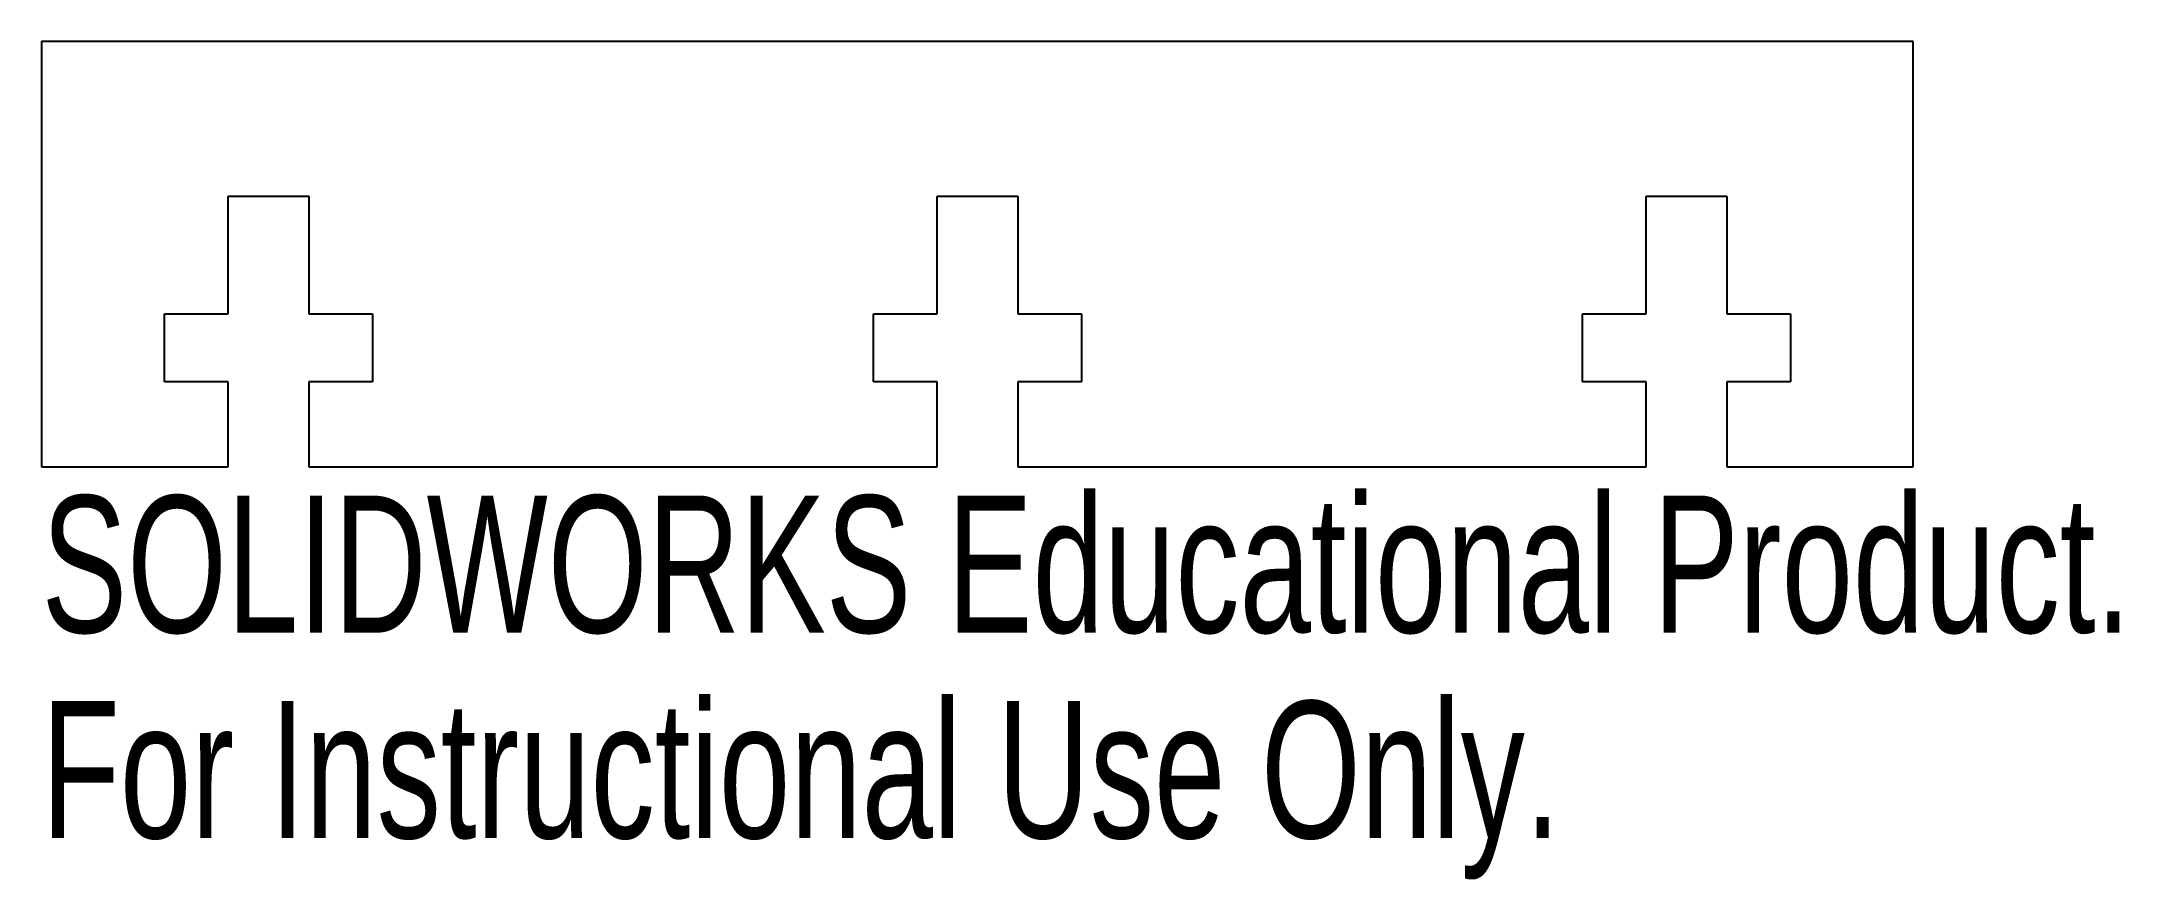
# Model space of a CAD drawing. Header units: millimetres. Extents: x 0 to 73.3, y -14.6 to 15.
import ezdxf

# ---------------------------------------------------------------- set-up
doc = ezdxf.new("R2010")
doc.units = ezdxf.units.MM
doc.styles.add('SLDTEXTSTYLE0', font='TXT', dxfattribs={"width": 0.7})

msp = doc.modelspace()

# ---------------------------------------------------------------- linework, layer by layer
at = {"color": 7, "linetype": 'Continuous', "lineweight": 25}
for p, q in [((66, 15), (0, 15)), ((0, 15), (0, 0)), ((66, 0), (66, 15)), ((6.58, 9.54), (9.42, 9.54)), ((6.58, 5.39), (6.58, 9.54)), ((9.42, 9.54), (9.42, 5.39)), ((31.58, 9.54), (34.42, 9.54)), ((31.58, 5.39), (31.58, 9.54)), ((34.42, 9.54), (34.42, 5.39)), ((56.58, 9.54), (59.42, 9.54)), ((56.58, 5.39), (56.58, 9.54)), ((59.42, 9.54), (59.42, 5.39)), ((4.335, 5.39), (6.58, 5.39)), ((4.335, 3), (4.335, 5.39)), ((9.42, 5.39), (11.665, 5.39)), ((11.665, 5.39), (11.665, 3)), ((29.335, 5.39), (31.58, 5.39)), ((29.335, 3), (29.335, 5.39)), ((34.42, 5.39), (36.665, 5.39)), ((36.665, 5.39), (36.665, 3)), ((54.335, 5.39), (56.58, 5.39)), ((54.335, 3), (54.335, 5.39)), ((59.42, 5.39), (61.665, 5.39)), ((61.665, 5.39), (61.665, 3)), ((6.58, 3), (4.335, 3)), ((6.58, 0), (6.58, 3)), ((9.42, 3), (9.42, 0)), ((11.665, 3), (9.42, 3)), ((31.58, 3), (29.335, 3)), ((31.58, 0), (31.58, 3)), ((34.42, 3), (34.42, 0)), ((36.665, 3), (34.42, 3)), ((56.58, 3), (54.335, 3)), ((56.58, 0), (56.58, 3)), ((59.42, 3), (59.42, 0)), ((61.665, 3), (59.42, 3)), ((0, 0), (6.58, 0)), ((9.42, 0), (31.58, 0)), ((34.42, 0), (56.58, 0)), ((59.42, 0), (66, 0))]:
    msp.add_line(p, q, dxfattribs=at)

# ---------------------------------------------------------------- texts
at = {"color": 7, "linetype": 'Continuous', "char_height": 4.83362, "attachment_point": 1, "style": 'SLDTEXTSTYLE0'}
for s, insert in [('SOLIDWORKS Educational Product.', (0, -1.02)), ('For Instructional Use Only.', (0, -8.27))]:
    msp.add_mtext(s, dxfattribs=dict(at, insert=insert))

doc.saveas('drawing.dxf')
